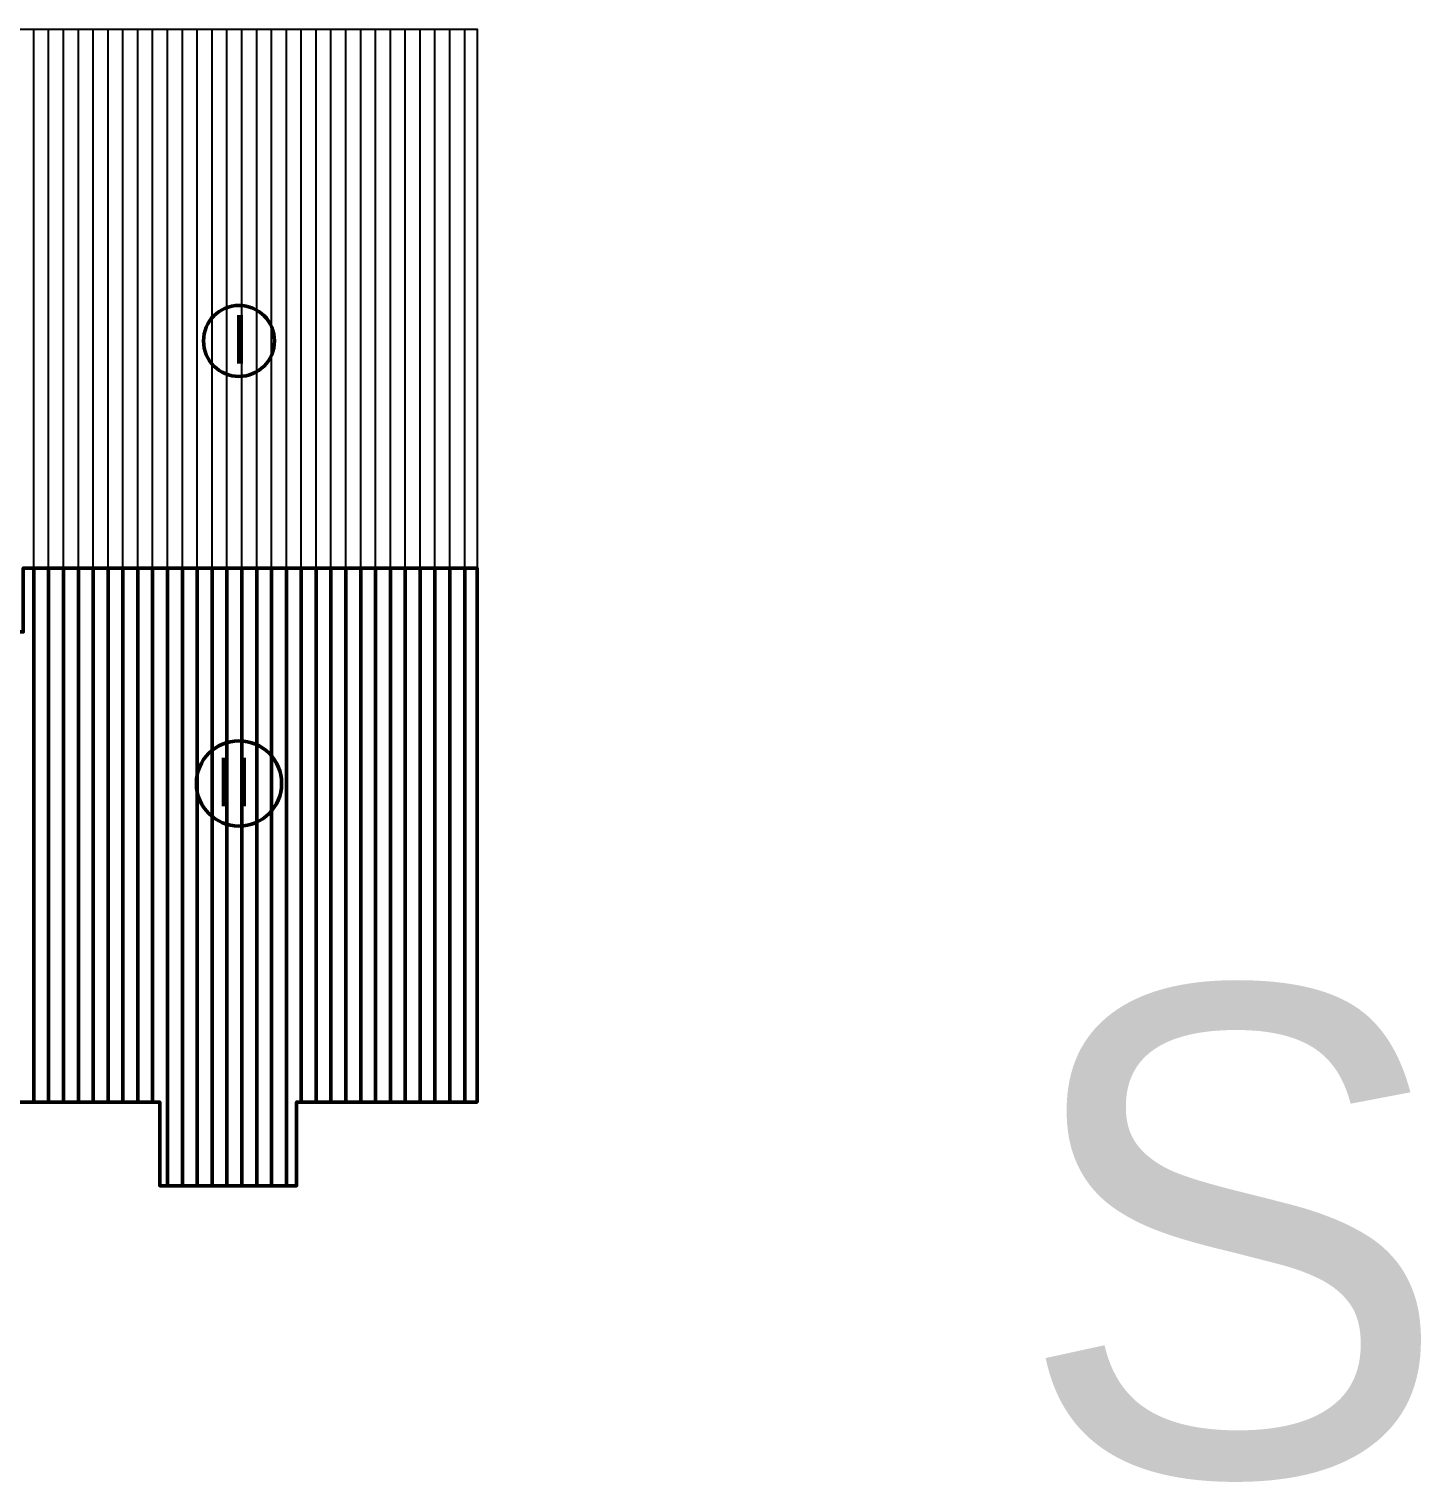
# Model space of a CAD drawing. Header units: metres. Extents: x -113.7 to -33.3, y 234.4 to 326.5.
# Drawn here: x -61.82 to -33.27, y 278.01 to 307.8 of the extents above; entities that cross this region are included whole.
import ezdxf

# ---------------------------------------------------------------- set-up
doc = ezdxf.new("R2010")
doc.units = ezdxf.units.M
for name, color, linetype, lineweight in [('3rd_floor_truss_II', 4, 'Continuous', 50), ('corridor_contour', 3, 'Continuous', 50), ('interior_walls', 94, 'Continuous', 50), ('truss_zones', 2, 'Continuous', 50)]:
    doc.layers.add(name, color=color, linetype=linetype, lineweight=lineweight)

msp = doc.modelspace()

# ---------------------------------------------------------------- linework, layer by layer
for p, q in [((-61.725, 296.748), (-61.725, 307.805)), ((-61.42, 296.748), (-61.42, 307.805)), ((-61.116, 296.748), (-61.116, 307.805)), ((-60.811, 296.748), (-60.811, 307.805)), ((-60.506, 296.748), (-60.506, 307.805)), ((-60.201, 296.748), (-60.201, 307.805)), ((-59.896, 296.748), (-59.896, 307.805)), ((-59.592, 296.748), (-59.592, 307.805)), ((-59.287, 296.748), (-59.287, 307.805)), ((-58.982, 296.748), (-58.982, 307.805)), ((-58.677, 296.748), (-58.677, 307.805)), ((-58.372, 296.748), (-58.372, 307.805)), ((-58.068, 296.748), (-58.068, 307.805)), ((-57.763, 296.748), (-57.763, 307.805)), ((-57.458, 296.748), (-57.458, 307.805)), ((-57.153, 296.748), (-57.153, 307.805)), ((-56.848, 296.748), (-56.848, 307.805)), ((-56.544, 296.748), (-56.544, 307.805)), ((-56.239, 296.748), (-56.239, 307.805)), ((-55.934, 296.748), (-55.934, 307.805)), ((-55.629, 296.748), (-55.629, 307.805)), ((-55.324, 296.748), (-55.324, 307.805)), ((-55.02, 296.748), (-55.02, 307.805)), ((-54.715, 296.748), (-54.715, 307.805)), ((-54.41, 296.748), (-54.41, 307.805)), ((-54.105, 296.748), (-54.105, 307.805)), ((-53.8, 296.748), (-53.8, 307.805)), ((-53.496, 296.748), (-53.496, 307.805)), ((-53.191, 296.748), (-53.191, 307.805)), ((-52.886, 296.748), (-52.886, 307.805))]:
    msp.add_line(p, q)
at = {"color": 6}
msp.add_lwpolyline([(-63.993, 307.805), (-52.633, 307.805), (-52.633, 285.796), (-56.333, 285.796), (-56.333, 284.08), (-59.142, 284.08), (-59.142, 285.796), (-69.983, 285.796)], dxfattribs=at)
at = {"layer": '3rd_floor_truss_II'}
for p, q in [((-61.725, 296.748), (-61.725, 285.796)), ((-61.42, 296.748), (-61.42, 285.796)), ((-61.116, 296.748), (-61.116, 285.796)), ((-60.811, 296.748), (-60.811, 285.796)), ((-60.506, 296.748), (-60.506, 285.796)), ((-60.201, 296.748), (-60.201, 285.796)), ((-59.896, 296.748), (-59.896, 285.796)), ((-59.592, 296.748), (-59.592, 285.796)), ((-59.287, 296.748), (-59.287, 285.796)), ((-58.982, 296.748), (-58.982, 285.796)), ((-58.677, 296.748), (-58.677, 285.796)), ((-58.372, 296.748), (-58.372, 285.796)), ((-58.068, 296.748), (-58.068, 285.796)), ((-57.763, 296.748), (-57.763, 285.796)), ((-57.458, 296.748), (-57.458, 285.796)), ((-57.153, 296.748), (-57.153, 285.796)), ((-56.848, 296.748), (-56.848, 285.796)), ((-56.544, 296.748), (-56.544, 285.796)), ((-56.239, 296.748), (-56.239, 285.796)), ((-55.934, 296.748), (-55.934, 285.796)), ((-55.629, 296.748), (-55.629, 285.796)), ((-55.324, 296.748), (-55.324, 285.796)), ((-55.02, 296.748), (-55.02, 285.796)), ((-54.715, 296.748), (-54.715, 285.796)), ((-54.41, 296.748), (-54.41, 285.796)), ((-54.105, 296.748), (-54.105, 285.796)), ((-53.8, 296.748), (-53.8, 285.796)), ((-53.496, 296.748), (-53.496, 285.796)), ((-53.191, 296.748), (-53.191, 285.796)), ((-52.886, 296.748), (-52.886, 285.796)), ((-58.982, 285.796), (-58.982, 284.08)), ((-58.677, 285.796), (-58.677, 284.08)), ((-58.372, 285.796), (-58.372, 284.08)), ((-58.068, 285.796), (-58.068, 284.08)), ((-57.763, 285.796), (-57.763, 284.08)), ((-57.458, 285.796), (-57.458, 284.08)), ((-57.153, 285.796), (-57.153, 284.08)), ((-56.848, 285.796), (-56.848, 284.08)), ((-56.544, 285.796), (-56.544, 284.08))]:
    msp.add_line(p, q, dxfattribs=at)
msp.add_lwpolyline([(-63.249, 295.441), (-63.249, 285.796), (-59.142, 285.796), (-59.142, 284.08), (-56.333, 284.08), (-56.333, 285.796), (-52.633, 285.796), (-52.633, 296.748), (-61.942, 296.748), (-61.942, 295.441)], close=True, dxfattribs=at)
msp.add_lwpolyline([(-52.633, 296.748), (-61.942, 296.748)], dxfattribs=at)
at = {"layer": 'corridor_contour'}
msp.add_line((-52.633, 296.748), (-61.942, 296.748), dxfattribs=at)
at = {"layer": 'truss_zones'}
for centre, radius in [((-57.516, 301.409), 0.728), ((-57.516, 292.333), 0.874)]:
    msp.add_circle(centre, radius, dxfattribs=at)

# ---------------------------------------------------------------- texts
msp.add_text('S', height=10).set_placement((-41.578, 278.149))
for s, p in [('I', (-57.682, 300.941)), ('II', (-57.993, 291.864))]:
    msp.add_text(s, height=1, dxfattribs=at).set_placement(p)

# ---------------------------------------------------------------- meshes
at = {"layer": 'interior_walls'}
mesh = msp.add_polyface(dxfattribs=at)
corners = [(-53.488, 296.748, 2.791), (-53.488, 296.748), (-61.942, 296.748), (-61.942, 296.748, 2.791)]
mesh.append_faces([[corners[k] for k in face] for face in [(0, 3, 2, 1)]])
mesh = msp.add_polyface(dxfattribs=at)
corners = [(-52.735, 296.748, 9.496), (-52.735, 296.748, 6.807), (-61.918, 296.748, 6.807), (-61.918, 296.748, 9.496)]
mesh.append_faces([[corners[k] for k in face] for face in [(0, 3, 2, 1)]])
mesh = msp.add_polyface(dxfattribs=at)
corners = [(-52.735, 296.748, 6.144), (-52.735, 296.748, 3.454), (-61.918, 296.748, 3.454), (-61.918, 296.748, 6.144)]
mesh.append_faces([[corners[k] for k in face] for face in [(0, 3, 2, 1)]])

doc.saveas('drawing.dxf')
